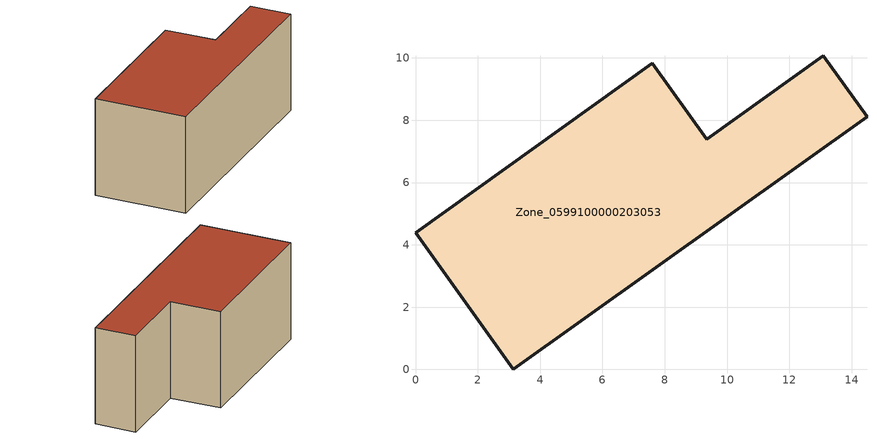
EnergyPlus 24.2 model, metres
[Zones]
Zone_0599100000203053
 floor ground (C_G): 3.14,0 0,4.4 7.6,9.84 9.34,7.4 13.09,10.08 14.49,8.11 z0
 wall outside (C_F): 0,4.4 3.14,0 14.49,8.11 13.09,10.08 9.34,7.4 7.6,9.84 0,4.4 z0:5.84
 roof outside (C_R): 7.6,9.84 0,4.4 3.14,0 14.49,8.11 13.09,10.08 9.34,7.4 z5.84
[BUILDING]
Pand.0599100000203053: North Axis=0; Terrain=City; Loads Convergence Tolerance Value=0.04; Temperature Convergence Tolerance Value=0.4; Solar Distribution=FullExterior; Maximum Number of Warmup Days=25; Minimum Number of Warmup Days=1
[Site:Location]
Rotterdam.The.Hague.AP_ZH_NLD Design_Conditions: Latitude=51.96; Longitude=4.45; Time Zone=1; Elevation=-4.5
[SITE:GROUNDTEMPERATURE:BUILDINGSURFACE]
18, 18, 18, 18, 18, 18, 18, 18, 18, 18, 18, 18
[MATERIAL] Thermal Absorptance=0.9; Solar Absorptance=0.7; Visible Absorptance=0.7
Name | Roughness | Thickness | Conductivity | Density | Specific Heat
G.TI.1975-1991 | MediumSmooth | 0.15 | 0.288461 | 540 | 1210
F.TI.1975-1991 | Rough | 0.3 | 0.230769 | 1920 | 840
R.TI.1975-1991 | MediumRough | 0.2 | 0.153846 | 1500 | 1000
[CONSTRUCTION]
C_G: G.TI.1975-1991
C_F: F.TI.1975-1991
C_R: R.TI.1975-1991
[ZONE]
Zone_0599100000203053: Type=1; Multiplier=1; Ceiling Height=Autocalculate; Volume=Autocalculate; Floor Area=autocalculate; Part of Total Floor Area=Yes
[ZONEINFILTRATION:DESIGNFLOWRATE]
Infil_Zone_0599100000203053: Zone or ZoneList or Space or SpaceList=Zone_0599100000203053; Schedule=AlwaysOn; Design Flow Rate Calculation Method=Flow/Area; Flow Rate per Floor Area=0.003; Constant Term Coefficient=1; Temperature Term Coefficient=0; Velocity Term Coefficient=0; Velocity Squared Term Coefficient=0
[HVACTEMPLATE:ZONE:IDEALLOADSAIRSYSTEM]
Zone_0599100000203053: Maximum Heating Supply Air Temperature=50; Minimum Cooling Supply Air Temperature=13; Maximum Heating Supply Air Humidity Ratio=0.0156; Minimum Cooling Supply Air Humidity Ratio=0.0077; Heating Limit=NoLimit; Cooling Limit=NoLimit; Dehumidification Control Type=ConstantSensibleHeatRatio; Cooling Sensible Heat Ratio=0.7; Dehumidification Setpoint=60; Humidification Control Type=None; Humidification Setpoint=30; Outdoor Air Method=None; Outdoor Air Flow Rate per Person=0.00944; Outdoor Air Flow Rate per Zone Floor Area=0; Outdoor Air Flow Rate per Zone=0; Demand Controlled Ventilation Type=None; Outdoor Air Economizer Type=NoEconomizer; Heat Recovery Type=None; Sensible Heat Recovery Effectiveness=0.7; Latent Heat Recovery Effectiveness=0.65
[ZONECONTROL:THERMOSTAT]
ThermostatControl_Zone_0599100000203053: Zone or ZoneList=Zone_0599100000203053; Control Type Schedule=DualSetpointControlType; Control 1=Thermostat_Zone_0599100000203053; Temperature Difference Between Cutout And Setpoint=0
[THERMOSTATSETPOINT:DUALSETPOINT]
Thermostat_Zone_0599100000203053: Heating Setpoint Temperature Schedule=HeatingSetpoint_Zone_0599100000203053; Cooling Setpoint Temperature Schedule=CoolingSetpoint_Zone_0599100000203053
[SCHEDULE:COMPACT]
HeatingSetpoint_Zone_0599100000203053: Through: 12/31, For: AllDays, Until: 24:00, 21
CoolingSetpoint_Zone_0599100000203053: Through: 12/31, For: AllDays, Until: 24:00, 24
DualSetpointControlType: Through: 12/31, For: AllDays, Until: 24:00, 4
AlwaysOn: Through: 12/31, For: AllDays, Until: 24:00, 1
